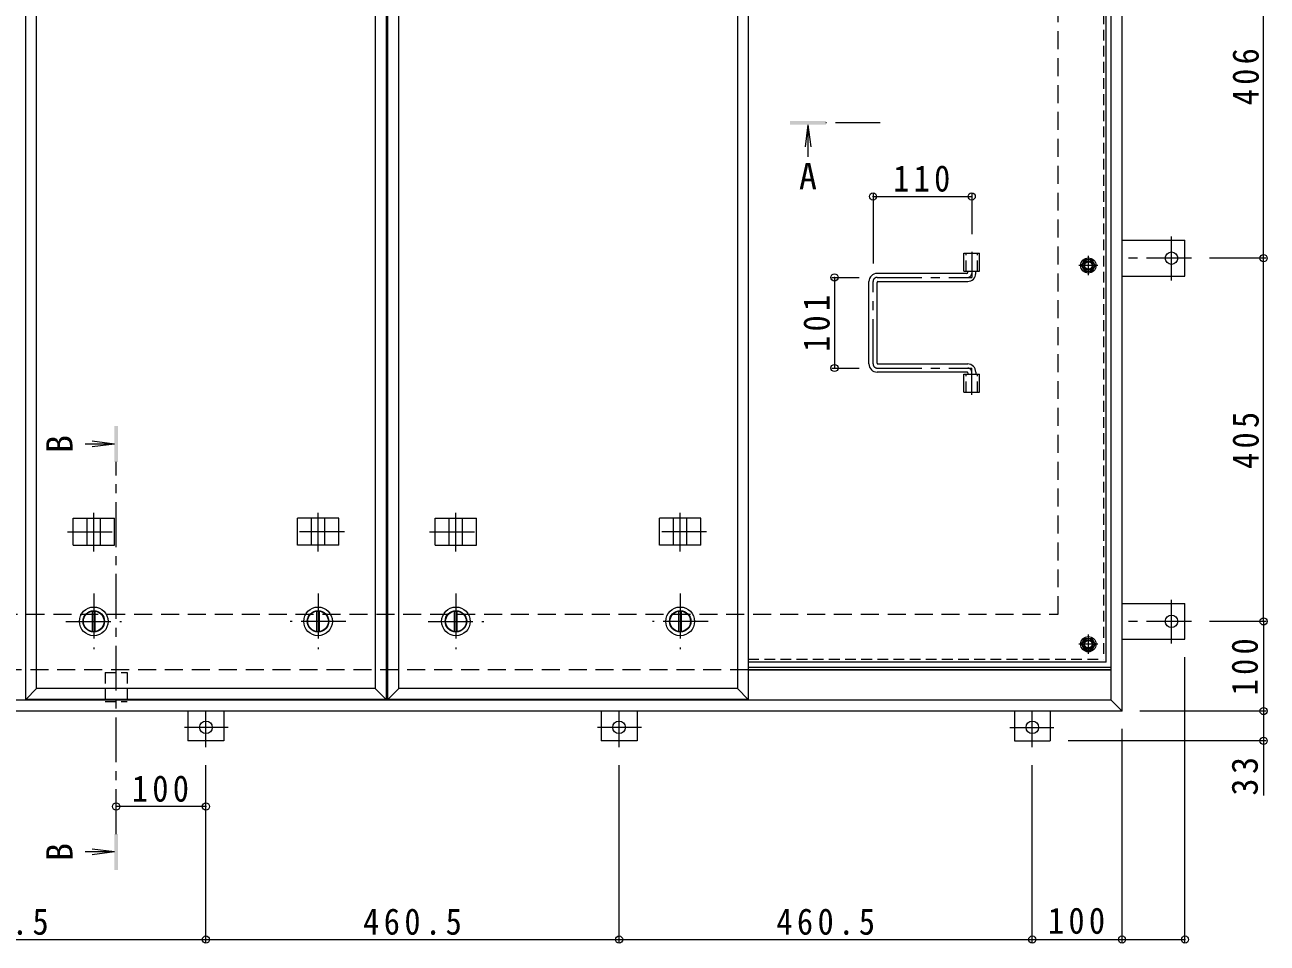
# Model space of a CAD drawing. Units: millimetres at full size, sheet at 1:10. Extents: x -2660 to 2777, y -1962 to 1732.
# Drawn here: x -1507 to -122, y -433 to 591 of the extents above; entities that cross this region are included whole.
import ezdxf
from ezdxf.enums import TextEntityAlignment as Align

# ---------------------------------------------------------------- set-up
doc = ezdxf.new("R2010")
doc.units = ezdxf.units.MM
doc.header["$LTSCALE"] = 10
doc.header["$PDMODE"] = 32
doc.header["$PDSIZE"] = 8
for name, pattern in [('CHAIN1', [8, 5, -1, 1, -1]), ('DASHED1', [1.8, 1.2, -0.6]), ('DASHED2', [3, 2, -1])]:
    doc.linetypes.add(name, pattern=pattern)
for name, color, linetype, lineweight in [('0-1_躯体', 2, 'Continuous', 9), ('0-2_仕上', 3, 'Continuous', 9), ('0-3_建具', 4, 'Continuous', 9), ('0-5_寸法', 7, 'DASHED1', 9), ('0-6_ハッチ', 6, 'Continuous', 9), ('0-7', 5, 'Continuous', 5), ('0-A', 3, 'CHAIN1', 9), ('0-B', 2, 'Continuous', 9), ('0-C', 2, 'Continuous', 9), ('0-E', 3, 'Continuous', 9), ('0-F', 7, 'Continuous', 9)]:
    doc.layers.add(name, color=color, linetype=linetype, lineweight=lineweight)
doc.styles.add('ＭＳ ゴシック', font='')
doc.styles.get('ＭＳ ゴシック').set_extended_font_data('MS Gothic')

msp = doc.modelspace()

# ---------------------------------------------------------------- linework, layer by layer
at = {"layer": '0-1_躯体', "linetype": 'DASHED2'}
for p, q in [((-354.89, -66.56), (-354.89, 1133.44)), ((-2254.89, -66.56), (-354.89, -66.56)), ((-700.52, -128.56), (-2313.89, -128.56))]:
    msp.add_line(p, q, dxfattribs=at)
at = {"layer": '0-1_躯体'}
msp.add_line((-295.89, -128.56), (-700.52, -128.56), dxfattribs=at)
at = {"layer": '0-2_仕上'}
for p, q in [((-1505.64, -161.56), (-1505.64, 1228.44)), ((-1104.14, 1228.44), (-1104.14, -161.56)), ((-1102.02, -161.56), (-1102.02, 1228.44)), ((-700.52, 1228.44), (-700.52, -161.56)), ((-1493.64, -149.56), (-1493.64, 1216.44)), ((-1116.14, 1216.44), (-1116.14, -149.56)), ((-1090.02, -149.56), (-1090.02, 1216.44)), ((-712.52, 1216.44), (-712.52, -149.56)), ((-460.04, 315.94), (-460.04, 335.94)), ((-460.04, 335.94), (-442.74, 335.94)), ((-442.74, 315.94), (-442.74, 335.94)), ((-460.04, 315.94), (-442.74, 315.94)), ((-460.04, 180.94), (-460.04, 200.94)), ((-460.04, 200.94), (-442.74, 200.94)), ((-442.74, 180.94), (-442.74, 200.94)), ((-460.04, 180.94), (-442.74, 180.94)), ((-1505.64, -161.56), (-1493.64, -149.56)), ((-1102.02, -161.56), (-1090.02, -149.56)), ((-1104.14, -161.56), (-1505.64, -161.56)), ((-700.52, -161.56), (-1102.02, -161.56))]:
    msp.add_line(p, q, dxfattribs=at)
at = {"layer": '0-2_仕上', "color": 4}
for p, q in [((-633.89, 479.22), (-637.16, 454.43)), ((-633.89, 479.22), (-633.89, 443.61)), ((-633.89, 479.22), (-630.63, 454.43)), ((-1406.89, 123.2), (-1431.68, 126.46)), ((-1406.89, 123.2), (-1439.66, 123.2)), ((-1406.89, 123.2), (-1431.68, 119.94)), ((-1406.89, -331.73), (-1439.66, -331.73)), ((-1406.89, -331.73), (-1431.68, -328.47)), ((-1406.89, -331.73), (-1431.68, -335))]:
    msp.add_line(p, q, dxfattribs=at)
at = {"layer": '0-2_仕上', "color": 4, "linetype": 'CHAIN1'}
for p, q in [((-553.29, 481.22), (-613.89, 481.22)), ((-1404.89, -311.73), (-1404.89, 103.2))]:
    msp.add_line(p, q, dxfattribs=at)
at = {"layer": '0-2_仕上', "linetype": 'DASHED1'}
for p, q in [((-457.74, 315.94), (-457.74, 335.94)), ((-445.04, 315.94), (-445.04, 335.94)), ((-457.74, 180.94), (-457.74, 200.94)), ((-445.04, 180.94), (-445.04, 200.94))]:
    msp.add_line(p, q, dxfattribs=at)
at = {"layer": '0-2_仕上'}
for points in [[(-1104.14, -161.56), (-1116.14, -149.56), (-1493.64, -149.56)], [(-700.52, -161.56), (-712.52, -149.56), (-1090.02, -149.56)]]:
    msp.add_lwpolyline(points, dxfattribs=at)
at = {"layer": '0-2_仕上', "color": 4}
for points in [[(-653.89, 479.22), (-653.89, 483.22), (-613.89, 479.22), (-613.89, 483.22)], [(-1402.89, 143.2), (-1406.89, 143.2), (-1402.89, 103.2), (-1406.89, 103.2)], [(-1406.89, -351.73), (-1402.89, -351.73), (-1406.89, -311.73), (-1402.89, -311.73)]]:
    msp.add_solid(points, dxfattribs=at)
at = {"layer": '0-3_建具', "color": 2}
for p, q in [((-283.89, -174.56), (-283.89, 1241.44)), ((-295.89, -162.56), (-295.89, 1229.44)), ((-295.89, -128.56), (-700.52, -128.56)), ((-295.89, -162.56), (-2313.89, -162.56)), ((-283.89, -174.56), (-295.89, -162.56)), ((-283.89, -174.56), (-2325.89, -174.56))]:
    msp.add_line(p, q, dxfattribs=at)
at = {"layer": '0-3_建具', "linetype": 'CHAIN1'}
for p, q in [((-1429.89, 3.32), (-1429.89, 46.56)), ((-1179.89, 3.32), (-1179.89, 46.56)), ((-1026.27, 3.32), (-1026.27, 46.56)), ((-776.27, 3.32), (-776.27, 46.56)), ((-1459.3, 25.44), (-1400.48, 25.44)), ((-1150.48, 25.44), (-1209.3, 25.44)), ((-1055.68, 25.44), (-996.86, 25.44)), ((-746.86, 25.44), (-805.68, 25.44))]:
    msp.add_line(p, q, dxfattribs=at)
at = {"layer": '0-3_建具'}
for p, q in [((-1452.98, 10.44), (-1452.98, 40.44)), ((-1452.98, 40.44), (-1406.81, 40.44)), ((-1437.39, 10.44), (-1437.39, 40.44)), ((-1422.39, 10.44), (-1422.39, 40.44)), ((-1406.81, 10.44), (-1406.81, 40.44)), ((-1156.81, 40.44), (-1202.98, 40.44)), ((-1202.98, 10.44), (-1202.98, 40.44)), ((-1187.39, 10.44), (-1187.39, 40.44)), ((-1172.39, 10.44), (-1172.39, 40.44)), ((-1156.81, 10.44), (-1156.81, 40.44)), ((-1049.36, 10.44), (-1049.36, 40.44)), ((-1049.36, 40.44), (-1003.18, 40.44)), ((-1033.77, 10.44), (-1033.77, 40.44)), ((-1018.77, 10.44), (-1018.77, 40.44)), ((-1003.18, 10.44), (-1003.18, 40.44)), ((-753.18, 40.44), (-799.36, 40.44)), ((-799.36, 10.44), (-799.36, 40.44)), ((-783.77, 10.44), (-783.77, 40.44)), ((-768.77, 10.44), (-768.77, 40.44)), ((-753.18, 10.44), (-753.18, 40.44)), ((-1452.98, 10.44), (-1406.81, 10.44)), ((-1156.81, 10.44), (-1202.98, 10.44)), ((-1049.36, 10.44), (-1003.18, 10.44)), ((-753.18, 10.44), (-799.36, 10.44))]:
    msp.add_line(p, q, dxfattribs=at)
at = {"layer": '0-5_寸法'}
for p, q in [((-1417.19, -131.76), (-1417.19, -163.76)), ((-1417.19, -131.76), (-1392.59, -131.76)), ((-1392.59, -131.76), (-1392.59, -163.76)), ((-1417.19, -163.76), (-1392.59, -163.76))]:
    msp.add_line(p, q, dxfattribs=at)
at = {"layer": '0-6_ハッチ', "linetype": 'CHAIN1'}
for p, q in [((-451.39, 337.32), (-451.39, 308.94)), ((-556.88, 308.94), (-451.39, 308.94)), ((-561.39, 212.45), (-561.39, 304.43)), ((-556.88, 207.94), (-451.39, 207.94)), ((-451.39, 178.05), (-451.39, 207.94))]:
    msp.add_line(p, q, dxfattribs=at)
at = {"layer": '0-6_ハッチ'}
for p, q in [((-456.89, 313.44), (-556.89, 313.44)), ((-455.89, 314.44), (-455.89, 315.94)), ((-446.89, 313.44), (-446.89, 315.94)), ((-565.89, 212.44), (-565.89, 304.44)), ((-556.89, 213.44), (-556.89, 303.44)), ((-555.89, 304.44), (-455.89, 304.44)), ((-555.89, 212.44), (-455.89, 212.44)), ((-456.89, 203.44), (-556.89, 203.44)), ((-455.89, 202.44), (-455.89, 200.94)), ((-446.89, 203.44), (-446.89, 200.94)), ((-700.52, -125.56), (-295.89, -125.56)), ((-700.52, -128.56), (-295.89, -128.56))]:
    msp.add_line(p, q, dxfattribs=at)
for centre, radius, start, end in [((-556.89, 304.44), 9, 90, 180), ((-456.89, 314.44), 1, 270, 0), ((-455.89, 313.44), 9, 270, 0), ((-555.89, 303.44), 1, 90, 180), ((-556.89, 212.44), 9, 180, 270), ((-555.89, 213.44), 1, 180, 270), ((-455.89, 203.44), 9, 0, 90), ((-456.89, 202.44), 1, 0, 90)]:
    msp.add_arc(centre, radius, start, end, dxfattribs=at)
at = {"layer": '0-6_ハッチ', "linetype": 'CHAIN1'}
for centre, radius, start, end in [((-556.88, 304.43), 4.51, 90, 180), ((-455.89, 313.44), 4.5, 270.29569, 0), ((-556.88, 212.45), 4.51, 180, 270), ((-455.89, 203.44), 4.5, 0, 89.70431)]:
    msp.add_arc(centre, radius, start, end, dxfattribs=at)
at = {"layer": '0-7'}
for centre, radius in [((-321.39, 322.27), 5), ((-321.39, 322.27), 4.19), ((-321.39, -100.06), 5), ((-321.39, -100.06), 4.19)]:
    msp.add_circle(centre, radius, dxfattribs=at)
at = {"layer": '0-A', "linetype": 'DASHED1'}
for p in [(-304.59, 657.19), (-700.52, -116.86)]:
    msp.add_line(p, (-304.59, -116.86), dxfattribs=at)
at = {"layer": '0-A', "linetype": 'Continuous'}
for q in [(-301.39, 655.95), (-700.52, -120.06)]:
    msp.add_line((-301.39, -120.06), q, dxfattribs=at)
at = {"layer": '0-A'}
for p, q in [((-321.39, 311.59), (-321.39, 332.95)), ((-310.71, 322.27), (-332.07, 322.27)), ((-321.39, -110.74), (-321.39, -89.38)), ((-310.71, -100.06), (-332.07, -100.06))]:
    msp.add_line(p, q, dxfattribs=at)
at = {"layer": '0-B'}
for p, q in [((-328.89, 322.27), (-325.14, 328.77)), ((-328.89, 322.27), (-325.14, 315.77)), ((-325.14, 328.77), (-317.65, 328.77)), ((-313.89, 322.27), (-317.65, 328.77)), ((-313.89, 322.27), (-317.65, 315.77)), ((-325.14, 315.77), (-317.65, 315.77)), ((-328.89, -100.06), (-325.14, -93.56)), ((-325.14, -93.56), (-317.65, -93.56)), ((-313.89, -100.06), (-317.65, -93.56)), ((-328.89, -100.06), (-325.14, -106.56)), ((-325.14, -106.56), (-317.65, -106.56)), ((-313.89, -100.06), (-317.65, -106.56))]:
    msp.add_line(p, q, dxfattribs=at)
for centre, radius in [((-321.39, 322.27), 8.5), ((-321.39, 322.27), 6.5), ((-321.39, -100.06), 8.5), ((-321.39, -100.06), 6.5)]:
    msp.add_circle(centre, radius, dxfattribs=at)
at = {"layer": '0-C', "linetype": 'CHAIN1'}
for p, q in [((-1429.89, -43.56), (-1429.89, -105.56)), ((-1179.89, -43.56), (-1179.89, -105.56)), ((-1026.27, -43.56), (-1026.27, -105.56)), ((-776.27, -43.56), (-776.27, -105.56)), ((-1460.89, -74.56), (-1398.89, -74.56)), ((-1148.89, -74.56), (-1210.89, -74.56)), ((-1057.27, -74.56), (-995.27, -74.56)), ((-745.27, -74.56), (-807.27, -74.56))]:
    msp.add_line(p, q, dxfattribs=at)
at = {"layer": '0-C'}
for p, q in [((-1431.39, -85.96), (-1431.39, -63.16)), ((-1428.39, -85.96), (-1428.39, -63.16)), ((-1181.39, -85.96), (-1181.39, -63.16)), ((-1178.39, -85.96), (-1178.39, -63.16)), ((-1027.77, -85.96), (-1027.77, -63.16)), ((-1024.77, -85.96), (-1024.77, -63.16)), ((-777.77, -85.96), (-777.77, -63.16)), ((-774.77, -85.96), (-774.77, -63.16))]:
    msp.add_line(p, q, dxfattribs=at)
for centre, radius in [((-1429.89, -74.56), 16), ((-1429.89, -74.56), 12), ((-1429.89, -74.56), 11.5), ((-1179.89, -74.56), 16), ((-1179.89, -74.56), 12), ((-1179.89, -74.56), 11.5), ((-1026.27, -74.56), 16), ((-1026.27, -74.56), 12), ((-1026.27, -74.56), 11.5), ((-776.27, -74.56), 16), ((-776.27, -74.56), 12), ((-776.27, -74.56), 11.5)]:
    msp.add_circle(centre, radius, dxfattribs=at)
at = {"layer": '0-E'}
for p, q in [((-283.89, 350.44), (-213.69, 350.44)), ((-213.69, 310.44), (-213.69, 350.44)), ((-283.89, 310.44), (-213.69, 310.44)), ((-283.89, -54.56), (-213.69, -54.56)), ((-213.69, -94.56), (-213.69, -54.56)), ((-283.89, -94.56), (-213.69, -94.56)), ((-1324.89, -174.56), (-1324.89, -207.76)), ((-1284.89, -174.56), (-1284.89, -207.76)), ((-864.39, -174.56), (-864.39, -207.76)), ((-824.39, -174.56), (-824.39, -207.76)), ((-403.89, -174.56), (-403.89, -207.76)), ((-363.89, -174.56), (-363.89, -207.76)), ((-1284.89, -207.76), (-1324.89, -207.76)), ((-824.39, -207.76), (-864.39, -207.76)), ((-403.89, -207.76), (-363.89, -207.76))]:
    msp.add_line(p, q, dxfattribs=at)
at = {"layer": '0-E', "linetype": 'CHAIN1'}
for p, q in [((-228.69, 305.6), (-228.69, 354.49)), ((-206.53, 330.44), (-283.89, 330.44)), ((-228.69, -99.4), (-228.69, -50.51)), ((-206.53, -74.56), (-283.89, -74.56)), ((-1304.89, -214.92), (-1304.89, -174.76)), ((-844.39, -214.92), (-844.39, -174.76)), ((-383.89, -214.92), (-383.89, -174.76)), ((-1280.05, -192.76), (-1328.94, -192.76)), ((-819.55, -192.76), (-868.44, -192.76)), ((-408.73, -192.76), (-359.85, -192.76))]:
    msp.add_line(p, q, dxfattribs=at)
at = {"layer": '0-E'}
for centre in [(-228.69, 330.44), (-228.69, -74.56), (-1304.89, -192.76), (-844.39, -192.76), (-383.89, -192.76)]:
    msp.add_circle(centre, 7, dxfattribs=at)
at = {"layer": '0-F'}
for p, q in [((-126.12, 330.44), (-126.12, 736.44)), ((-561.39, 402.27), (-561.39, 324.43)), ((-451.39, 402.27), (-451.39, 357.32)), ((-561.39, 399.27), (-451.39, 399.27)), ((-123.12, 330.44), (-186.53, 330.44)), ((-126.12, -74.56), (-126.12, 330.44)), ((-607.36, 308.94), (-576.88, 308.94)), ((-604.36, 308.94), (-604.36, 207.94)), ((-607.36, 207.94), (-576.88, 207.94)), ((-123.12, -74.56), (-186.53, -74.56)), ((-126.12, -74.56), (-126.12, -174.56)), ((-213.69, -432.39), (-213.69, -114.56)), ((-123.12, -174.56), (-263.89, -174.56)), ((-126.12, -174.56), (-126.12, -207.76)), ((-283.89, -432.39), (-283.89, -194.56)), ((-123.12, -207.76), (-343.89, -207.76)), ((-126.12, -207.76), (-126.12, -268.77)), ((-1304.89, -432.39), (-1304.89, -234.92)), ((-844.39, -432.39), (-844.39, -234.92)), ((-383.89, -432.39), (-383.89, -234.92)), ((-1304.89, -281.02), (-1404.89, -281.02)), ((-1765.39, -429.39), (-1304.89, -429.39)), ((-1304.89, -429.39), (-844.39, -429.39)), ((-844.39, -429.39), (-383.89, -429.39)), ((-383.89, -429.39), (-283.89, -429.39)), ((-283.89, -429.39), (-213.69, -429.39))]:
    msp.add_line(p, q, dxfattribs=at)
for p in [(-561.39, 399.27), (-451.39, 399.27), (-126.12, 330.44), (-604.36, 308.94), (-604.36, 207.94), (-126.12, -74.56), (-126.12, -174.56), (-126.12, -207.76), (-1404.89, -281.02), (-1304.89, -281.02), (-1304.89, -429.39), (-844.39, -429.39), (-383.89, -429.39), (-283.89, -429.39), (-213.69, -429.39)]:
    msp.add_point(p, dxfattribs=at)

# ---------------------------------------------------------------- texts
at = {"layer": '0-5_寸法', "color": 2, "style": 'ＭＳ ゴシック'}
msp.add_text('A', height=29.33, dxfattribs=at).set_placement((-643.89, 398.52), align=Align.BOTTOM_LEFT)
for p in [(-1444.76, 113.2), (-1444.76, -341.73)]:
    msp.add_text('B', height=29.33, rotation=90, dxfattribs=at).set_placement(p, align=Align.BOTTOM_LEFT)
at = {"layer": '0-F', "color": 2, "char_height": 29.33, "attachment_point": 7, "rotation": 90, "style": 'ＭＳ ゴシック'}
for s, insert in [('\\T1.27;\\W0.9;406', (-131.12, 500.94)), ('\\T1.27;\\W0.9;101', (-609.36, 225.94)), ('\\T1.27;\\W0.9;405', (-131.12, 95.44)), ('\\T1.27;\\W0.9;100', (-132.12, -157.06)), ('\\T1.27;\\W0.95;33', (-132.12, -268.77))]:
    msp.add_mtext(s, dxfattribs=dict(at, insert=insert))
at = {"layer": '0-F', "color": 2, "char_height": 29.33, "attachment_point": 7, "style": 'ＭＳ ゴシック'}
for s, insert in [('\\T1.27;\\W0.9;110', (-538.89, 404.27)), ('\\T1.27;\\W0.9;100', (-1387.39, -276.02)), ('\\T1.28;\\W0.9;460.5', (-1590.14, -424.39)), ('\\T1.28;\\W0.9;460.5', (-1129.64, -424.39)), ('\\T1.28;\\W0.9;460.5', (-669.14, -424.39)), ('\\T1.27;\\W0.9;100', (-366.39, -423.39))]:
    msp.add_mtext(s, dxfattribs=dict(at, insert=insert))

doc.saveas('drawing.dxf')
